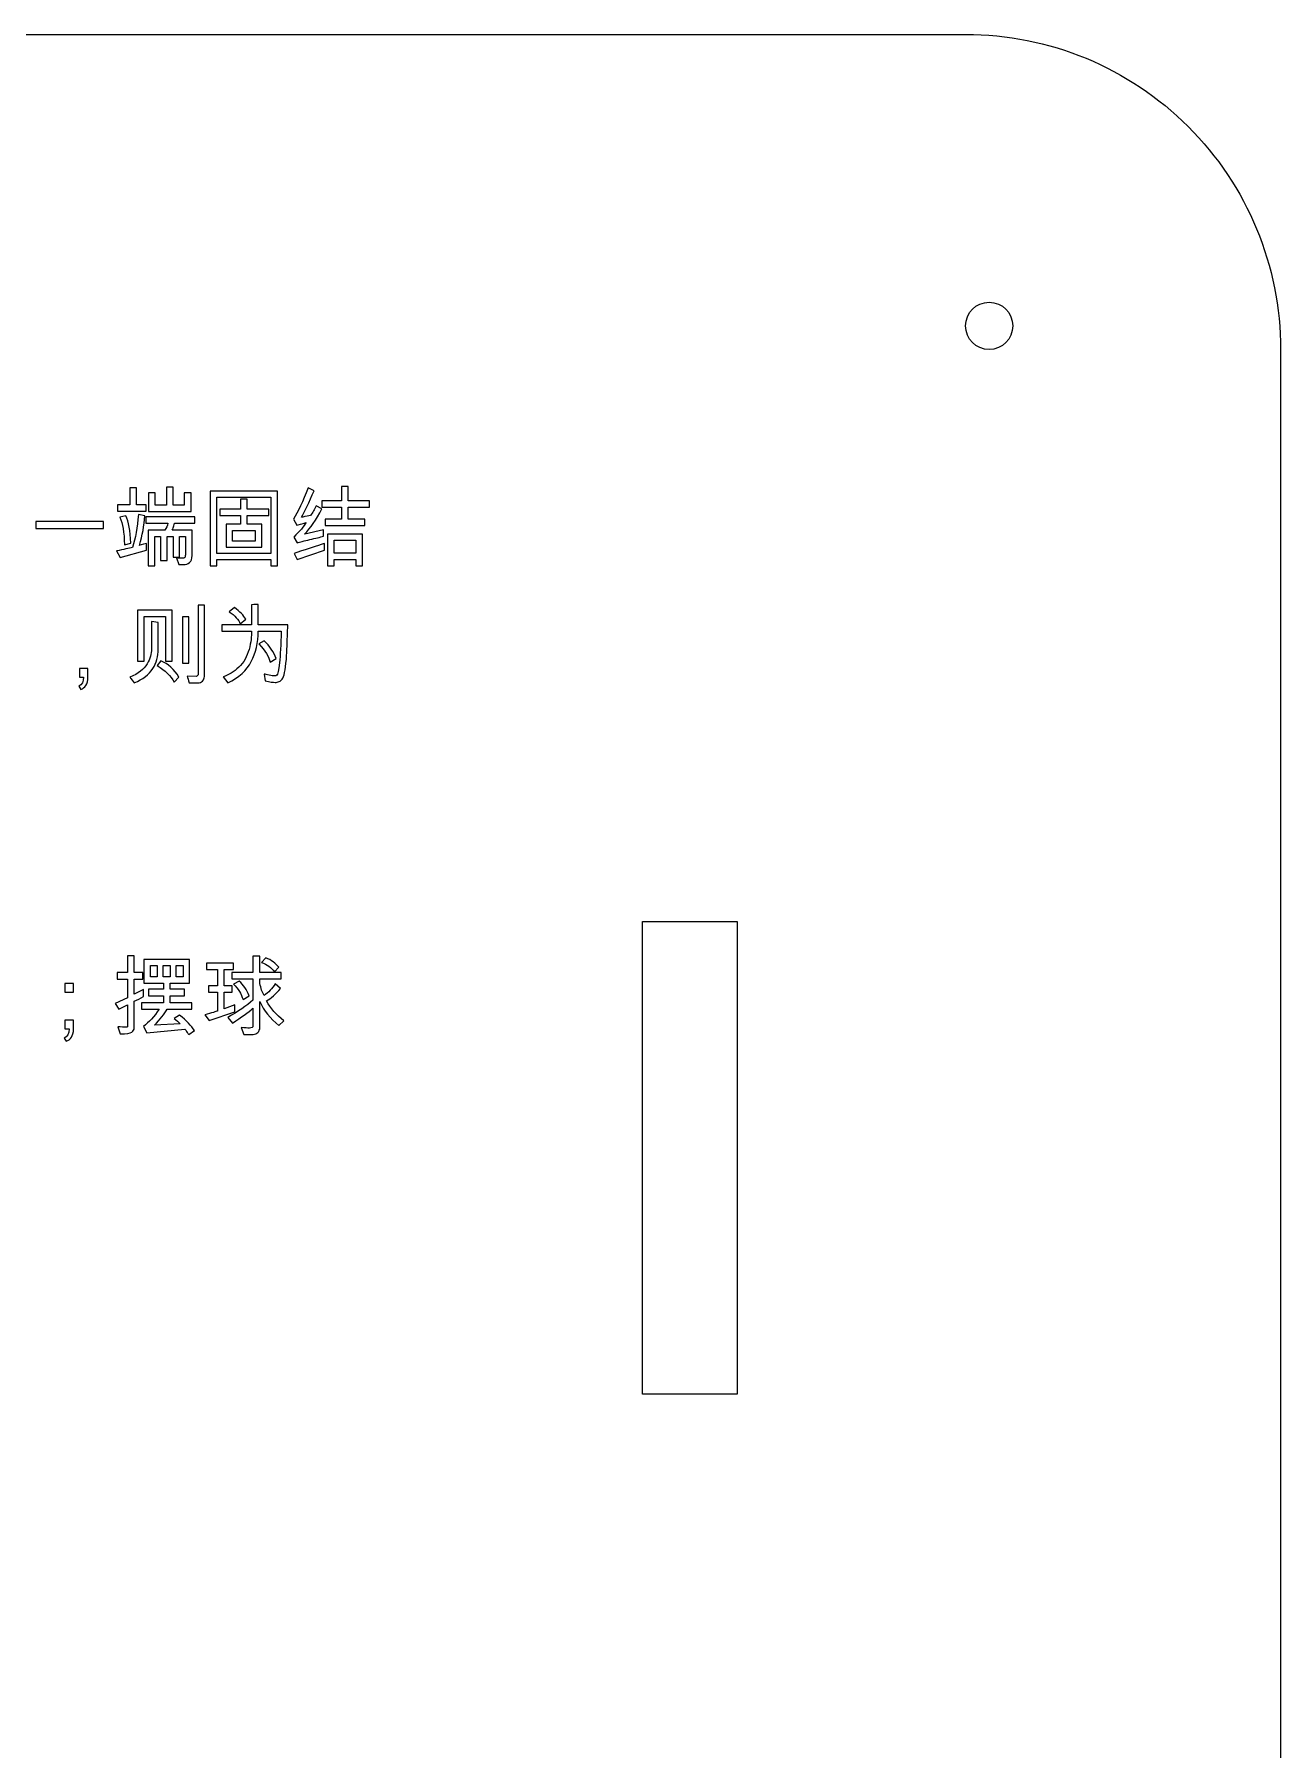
# Model space of a CAD drawing. Header units: millimetres. Extents: x -536 to 886, y 98 to 503.
# Drawn here: x 254.5 to 333.6, y 342.4 to 451.3 of the extents above; entities that cross this region are included whole.
import ezdxf

# ---------------------------------------------------------------- set-up
doc = ezdxf.new("R2010")
doc.units = ezdxf.units.MM
doc.header["$MEASUREMENT"] = 0
doc.layers.add('layer 1', color=7, linetype='Continuous')

msp = doc.modelspace()

# ---------------------------------------------------------------- linework, layer by layer
at = {"layer": 'layer 1', "lineweight": 9}
for points, knots in [([(-26.36, 241.32), (-26.36, 241.32), (313.64, 241.32), (313.64, 241.32), (313.64, 241.32), (318.95, 241.33), (324.04, 243.44), (327.79, 247.19), (327.79, 247.19), (331.54, 250.95), (333.64, 256.02), (333.64, 261.32), (333.64, 261.32), (333.64, 261.32), (333.64, 431.32), (333.64, 431.32), (333.64, 431.32), (333.64, 436.63), (331.53, 441.72), (327.77, 445.47), (327.77, 445.47), (324.01, 449.22), (318.95, 451.33), (313.64, 451.32), (313.64, 451.32), (313.64, 451.32), (-26.36, 451.32), (-26.36, 451.32), (-26.36, 451.32), (-31.67, 451.32), (-36.76, 449.21), (-40.51, 445.45), (-40.51, 445.45), (-44.26, 441.7), (-46.36, 436.63), (-46.36, 431.32), (-46.36, 431.32), (-46.36, 431.32), (-46.36, 261.32), (-46.36, 261.32), (-46.36, 261.32), (-46.36, 256.02), (-44.24, 250.93), (-40.49, 247.18), (-40.49, 247.18), (-36.73, 243.43), (-31.67, 241.32), (-26.36, 241.32)], [0, 0, 0, 0, 0.083333, 0.083333, 0.083333, 0.083333, 0.166667, 0.166667, 0.166667, 0.166667, 0.25, 0.25, 0.25, 0.25, 0.333333, 0.333333, 0.333333, 0.333333, 0.416667, 0.416667, 0.416667, 0.416667, 0.5, 0.5, 0.5, 0.5, 0.583333, 0.583333, 0.583333, 0.583333, 0.666667, 0.666667, 0.666667, 0.666667, 0.75, 0.75, 0.75, 0.75, 0.833333, 0.833333, 0.833333, 0.833333, 0.916667, 0.916667, 0.916667, 0.916667, 1, 1, 1, 1]), ([(315.14, 434.32), (314.31, 434.32), (313.64, 433.65), (313.64, 432.82), (313.64, 432.82), (313.64, 432), (314.31, 431.32), (315.14, 431.32), (315.14, 431.32), (315.97, 431.32), (316.64, 432), (316.64, 432.82), (316.64, 432.82), (316.64, 433.65), (315.97, 434.32), (315.14, 434.32)], [0, 0, 0, 0, 0.25, 0.25, 0.25, 0.25, 0.5, 0.5, 0.5, 0.5, 0.75, 0.75, 0.75, 0.75, 1, 1, 1, 1]), ([(293.14, 395.02), (293.14, 395.02), (293.14, 365.02), (293.14, 365.02), (293.14, 365.02), (293.14, 365.02), (299.14, 365.02), (299.14, 365.02), (299.14, 365.02), (299.14, 365.02), (299.14, 395.02), (299.14, 395.02), (299.14, 395.02), (299.14, 395.02), (293.14, 395.02), (293.14, 395.02)], [0, 0, 0, 0, 0.25, 0.25, 0.25, 0.25, 0.5, 0.5, 0.5, 0.5, 0.75, 0.75, 0.75, 0.75, 1, 1, 1, 1])]:
    msp.add_open_spline(points, degree=3, knots=knots, dxfattribs=at)
at = {"layer": 'layer 1', "color": 22, "lineweight": 9}
for points, knots in [([(261.64, 421.07), (261.64, 421.07), (259.82, 421.07), (259.82, 421.07), (259.82, 421.07), (259.82, 421.07), (259.82, 421.47), (259.82, 421.47), (259.82, 421.47), (259.82, 421.47), (260.59, 421.47), (260.59, 421.47), (260.59, 421.47), (260.59, 421.47), (260.59, 422.55), (260.59, 422.55), (260.59, 422.55), (260.59, 422.55), (261.01, 422.55), (261.01, 422.55), (261.01, 422.55), (261.01, 422.55), (261.01, 421.47), (261.01, 421.47), (261.01, 421.47), (261.01, 421.47), (261.64, 421.47), (261.64, 421.47), (261.64, 421.47), (261.64, 421.47), (261.64, 421.07), (261.64, 421.07)], [0, 0, 0, 0, 0.125, 0.125, 0.125, 0.125, 0.25, 0.25, 0.25, 0.25, 0.375, 0.375, 0.375, 0.375, 0.5, 0.5, 0.5, 0.5, 0.625, 0.625, 0.625, 0.625, 0.75, 0.75, 0.75, 0.75, 0.875, 0.875, 0.875, 0.875, 1, 1, 1, 1]), ([(264.48, 421.03), (264.48, 421.03), (261.79, 421.03), (261.79, 421.03), (261.79, 421.03), (261.79, 421.03), (261.79, 422.22), (261.79, 422.22), (261.79, 422.22), (261.79, 422.22), (262.21, 422.22), (262.21, 422.22), (262.21, 422.22), (262.21, 422.22), (262.21, 421.44), (262.21, 421.44), (262.21, 421.44), (262.21, 421.44), (262.92, 421.44), (262.92, 421.44), (262.92, 421.44), (262.92, 421.44), (262.92, 422.58), (262.92, 422.58), (262.92, 422.58), (262.92, 422.58), (263.34, 422.58), (263.34, 422.58), (263.34, 422.58), (263.34, 422.58), (263.34, 421.44), (263.34, 421.44), (263.34, 421.44), (263.34, 421.44), (264.05, 421.44), (264.05, 421.44), (264.05, 421.44), (264.05, 421.44), (264.05, 422.23), (264.05, 422.23), (264.05, 422.23), (264.05, 422.23), (264.48, 422.23), (264.48, 422.23), (264.48, 422.23), (264.48, 422.23), (264.48, 421.03), (264.48, 421.03)], [0, 0, 0, 0, 0.083333, 0.083333, 0.083333, 0.083333, 0.166667, 0.166667, 0.166667, 0.166667, 0.25, 0.25, 0.25, 0.25, 0.333333, 0.333333, 0.333333, 0.333333, 0.416667, 0.416667, 0.416667, 0.416667, 0.5, 0.5, 0.5, 0.5, 0.583333, 0.583333, 0.583333, 0.583333, 0.666667, 0.666667, 0.666667, 0.666667, 0.75, 0.75, 0.75, 0.75, 0.833333, 0.833333, 0.833333, 0.833333, 0.916667, 0.916667, 0.916667, 0.916667, 1, 1, 1, 1]), ([(272.88, 419.47), (272.68, 419.41), (272.39, 419.34), (272.02, 419.26), (272.02, 419.26), (271.66, 419.17), (271.38, 419.1), (271.21, 419.04), (271.21, 419.04), (271.21, 419.04), (271, 419.41), (271, 419.41), (271, 419.41), (271.38, 419.79), (271.65, 420.1), (271.79, 420.34), (271.79, 420.34), (271.5, 420.26), (271.3, 420.21), (271.19, 420.17), (271.19, 420.17), (271.19, 420.17), (270.98, 420.55), (270.98, 420.55), (270.98, 420.55), (271.27, 421.02), (271.58, 421.68), (271.92, 422.54), (271.92, 422.54), (271.92, 422.54), (272.3, 422.36), (272.3, 422.36), (272.3, 422.36), (271.97, 421.61), (271.7, 421.05), (271.49, 420.67), (271.49, 420.67), (271.57, 420.69), (271.76, 420.72), (272.07, 420.79), (272.07, 420.79), (272.19, 420.97), (272.31, 421.17), (272.42, 421.4), (272.42, 421.4), (272.42, 421.4), (272.79, 421.2), (272.79, 421.2), (272.79, 421.2), (272.42, 420.5), (272.06, 419.97), (271.69, 419.61), (271.69, 419.61), (271.69, 419.61), (271.7, 419.6), (271.7, 419.6), (271.7, 419.6), (271.7, 419.6), (272.88, 419.87), (272.88, 419.87), (272.88, 419.87), (272.88, 419.87), (272.88, 419.47), (272.88, 419.47)], [0, 0, 0, 0, 0.0625, 0.0625, 0.0625, 0.0625, 0.125, 0.125, 0.125, 0.125, 0.1875, 0.1875, 0.1875, 0.1875, 0.25, 0.25, 0.25, 0.25, 0.3125, 0.3125, 0.3125, 0.3125, 0.375, 0.375, 0.375, 0.375, 0.4375, 0.4375, 0.4375, 0.4375, 0.5, 0.5, 0.5, 0.5, 0.5625, 0.5625, 0.5625, 0.5625, 0.625, 0.625, 0.625, 0.625, 0.6875, 0.6875, 0.6875, 0.6875, 0.75, 0.75, 0.75, 0.75, 0.8125, 0.8125, 0.8125, 0.8125, 0.875, 0.875, 0.875, 0.875, 0.9375, 0.9375, 0.9375, 0.9375, 1, 1, 1, 1]), ([(275.8, 421.31), (275.8, 421.31), (274.46, 421.31), (274.46, 421.31), (274.46, 421.31), (274.46, 421.31), (274.46, 420.55), (274.46, 420.55), (274.46, 420.55), (274.46, 420.55), (275.52, 420.55), (275.52, 420.55), (275.52, 420.55), (275.52, 420.55), (275.52, 420.15), (275.52, 420.15), (275.52, 420.15), (275.52, 420.15), (273, 420.15), (273, 420.15), (273, 420.15), (273, 420.15), (273, 420.55), (273, 420.55), (273, 420.55), (273, 420.55), (274.04, 420.55), (274.04, 420.55), (274.04, 420.55), (274.04, 420.55), (274.04, 421.31), (274.04, 421.31), (274.04, 421.31), (274.04, 421.31), (272.79, 421.31), (272.79, 421.31), (272.79, 421.31), (272.79, 421.31), (272.79, 421.71), (272.79, 421.71), (272.79, 421.71), (272.79, 421.71), (274.04, 421.71), (274.04, 421.71), (274.04, 421.71), (274.04, 421.71), (274.04, 422.62), (274.04, 422.62), (274.04, 422.62), (274.04, 422.62), (274.46, 422.62), (274.46, 422.62), (274.46, 422.62), (274.46, 422.62), (274.46, 421.71), (274.46, 421.71), (274.46, 421.71), (274.46, 421.71), (275.8, 421.71), (275.8, 421.71), (275.8, 421.71), (275.8, 421.71), (275.8, 421.31), (275.8, 421.31)], [0, 0, 0, 0, 0.0625, 0.0625, 0.0625, 0.0625, 0.125, 0.125, 0.125, 0.125, 0.1875, 0.1875, 0.1875, 0.1875, 0.25, 0.25, 0.25, 0.25, 0.3125, 0.3125, 0.3125, 0.3125, 0.375, 0.375, 0.375, 0.375, 0.4375, 0.4375, 0.4375, 0.4375, 0.5, 0.5, 0.5, 0.5, 0.5625, 0.5625, 0.5625, 0.5625, 0.625, 0.625, 0.625, 0.625, 0.6875, 0.6875, 0.6875, 0.6875, 0.75, 0.75, 0.75, 0.75, 0.8125, 0.8125, 0.8125, 0.8125, 0.875, 0.875, 0.875, 0.875, 0.9375, 0.9375, 0.9375, 0.9375, 1, 1, 1, 1]), ([(269.97, 417.58), (269.97, 417.58), (269.55, 417.58), (269.55, 417.58), (269.55, 417.58), (269.55, 417.58), (269.55, 417.99), (269.55, 417.99), (269.55, 417.99), (269.55, 417.99), (266.12, 417.99), (266.12, 417.99), (266.12, 417.99), (266.12, 417.99), (266.12, 417.58), (266.12, 417.58), (266.12, 417.58), (266.12, 417.58), (265.7, 417.58), (265.7, 417.58), (265.7, 417.58), (265.7, 417.58), (265.7, 422.33), (265.7, 422.33), (265.7, 422.33), (265.7, 422.33), (269.97, 422.33), (269.97, 422.33), (269.97, 422.33), (269.97, 422.33), (269.97, 417.58), (269.97, 417.58)], [0, 0, 0, 0, 0.125, 0.125, 0.125, 0.125, 0.25, 0.25, 0.25, 0.25, 0.375, 0.375, 0.375, 0.375, 0.5, 0.5, 0.5, 0.5, 0.625, 0.625, 0.625, 0.625, 0.75, 0.75, 0.75, 0.75, 0.875, 0.875, 0.875, 0.875, 1, 1, 1, 1]), ([(269.55, 418.37), (269.55, 418.37), (269.55, 421.95), (269.55, 421.95), (269.55, 421.95), (269.55, 421.95), (266.12, 421.95), (266.12, 421.95), (266.12, 421.95), (266.12, 421.95), (266.12, 418.37), (266.12, 418.37), (266.12, 418.37), (266.12, 418.37), (269.55, 418.37), (269.55, 418.37)], [0, 0, 0, 0, 0.25, 0.25, 0.25, 0.25, 0.5, 0.5, 0.5, 0.5, 0.75, 0.75, 0.75, 0.75, 1, 1, 1, 1]), ([(269.41, 420.78), (269.41, 420.78), (268.05, 420.78), (268.05, 420.78), (268.05, 420.78), (268.05, 420.78), (268.05, 420.24), (268.05, 420.24), (268.05, 420.24), (268.05, 420.24), (268.97, 420.24), (268.97, 420.24), (268.97, 420.24), (268.97, 420.24), (268.97, 418.78), (268.97, 418.78), (268.97, 418.78), (268.97, 418.78), (266.7, 418.78), (266.7, 418.78), (266.7, 418.78), (266.7, 418.78), (266.7, 420.24), (266.7, 420.24), (266.7, 420.24), (266.7, 420.24), (267.63, 420.24), (267.63, 420.24), (267.63, 420.24), (267.63, 420.24), (267.63, 420.78), (267.63, 420.78), (267.63, 420.78), (267.63, 420.78), (266.3, 420.78), (266.3, 420.78), (266.3, 420.78), (266.3, 420.78), (266.3, 421.19), (266.3, 421.19), (266.3, 421.19), (266.3, 421.19), (267.63, 421.19), (267.63, 421.19), (267.63, 421.19), (267.63, 421.19), (267.63, 421.82), (267.63, 421.82), (267.63, 421.82), (267.63, 421.82), (268.05, 421.82), (268.05, 421.82), (268.05, 421.82), (268.05, 421.82), (268.05, 421.19), (268.05, 421.19), (268.05, 421.19), (268.05, 421.19), (269.41, 421.19), (269.41, 421.19), (269.41, 421.19), (269.41, 421.19), (269.41, 420.78), (269.41, 420.78)], [0, 0, 0, 0, 0.0625, 0.0625, 0.0625, 0.0625, 0.125, 0.125, 0.125, 0.125, 0.1875, 0.1875, 0.1875, 0.1875, 0.25, 0.25, 0.25, 0.25, 0.3125, 0.3125, 0.3125, 0.3125, 0.375, 0.375, 0.375, 0.375, 0.4375, 0.4375, 0.4375, 0.4375, 0.5, 0.5, 0.5, 0.5, 0.5625, 0.5625, 0.5625, 0.5625, 0.625, 0.625, 0.625, 0.625, 0.6875, 0.6875, 0.6875, 0.6875, 0.75, 0.75, 0.75, 0.75, 0.8125, 0.8125, 0.8125, 0.8125, 0.875, 0.875, 0.875, 0.875, 0.9375, 0.9375, 0.9375, 0.9375, 1, 1, 1, 1]), ([(258.92, 419.95), (258.92, 419.95), (254.62, 419.95), (254.62, 419.95), (254.62, 419.95), (254.62, 419.95), (254.62, 420.41), (254.62, 420.41), (254.62, 420.41), (254.62, 420.41), (258.92, 420.41), (258.92, 420.41), (258.92, 420.41), (258.92, 420.41), (258.92, 419.95), (258.92, 419.95)], [0, 0, 0, 0, 0.25, 0.25, 0.25, 0.25, 0.5, 0.5, 0.5, 0.5, 0.75, 0.75, 0.75, 0.75, 1, 1, 1, 1]), ([(261.66, 418.59), (261.66, 418.59), (259.98, 418.11), (259.98, 418.11), (259.98, 418.11), (259.98, 418.11), (259.74, 418.54), (259.74, 418.54), (259.74, 418.54), (260.21, 418.63), (260.55, 418.71), (260.76, 418.76), (260.76, 418.76), (260.95, 419.33), (261.07, 420.02), (261.14, 420.84), (261.14, 420.84), (261.14, 420.84), (261.55, 420.76), (261.55, 420.76), (261.55, 420.76), (261.51, 420.15), (261.39, 419.52), (261.2, 418.89), (261.2, 418.89), (261.2, 418.89), (261.36, 418.93), (261.66, 419.01), (261.66, 419.01), (261.66, 419.01), (261.66, 418.59), (261.66, 418.59)], [0, 0, 0, 0, 0.125, 0.125, 0.125, 0.125, 0.25, 0.25, 0.25, 0.25, 0.375, 0.375, 0.375, 0.375, 0.5, 0.5, 0.5, 0.5, 0.625, 0.625, 0.625, 0.625, 0.75, 0.75, 0.75, 0.75, 0.875, 0.875, 0.875, 0.875, 1, 1, 1, 1]), ([(260.66, 419.03), (260.66, 419.03), (260.26, 418.93), (260.26, 418.93), (260.26, 418.93), (260.23, 419.71), (260.14, 420.29), (259.97, 420.67), (259.97, 420.67), (259.97, 420.67), (260.34, 420.77), (260.34, 420.77), (260.34, 420.77), (260.52, 420.39), (260.62, 419.82), (260.66, 419.03)], [0, 0, 0, 0, 0.25, 0.25, 0.25, 0.25, 0.5, 0.5, 0.5, 0.5, 0.75, 0.75, 0.75, 0.75, 1, 1, 1, 1]), ([(264.73, 420.29), (264.73, 420.29), (263.42, 420.29), (263.42, 420.29), (263.42, 420.29), (263.36, 420.05), (263.32, 419.91), (263.29, 419.86), (263.29, 419.86), (263.29, 419.86), (264.55, 419.86), (264.55, 419.86), (264.55, 419.86), (264.55, 419.86), (264.55, 418.24), (264.55, 418.24), (264.55, 418.24), (264.55, 418.03), (264.49, 417.89), (264.39, 417.8), (264.39, 417.8), (264.28, 417.71), (264.15, 417.66), (263.99, 417.67), (263.99, 417.67), (263.99, 417.67), (263.7, 417.68), (263.7, 417.68), (263.7, 417.68), (263.7, 417.68), (263.56, 418.1), (263.56, 418.1), (263.56, 418.1), (263.73, 418.08), (263.82, 418.07), (263.83, 418.07), (263.83, 418.07), (263.93, 418.07), (264.01, 418.08), (264.05, 418.1), (264.05, 418.1), (264.1, 418.13), (264.12, 418.19), (264.12, 418.28), (264.12, 418.28), (264.12, 418.28), (264.12, 419.46), (264.12, 419.46), (264.12, 419.46), (264.12, 419.46), (263.75, 419.46), (263.75, 419.46), (263.75, 419.46), (263.75, 419.46), (263.75, 418.14), (263.75, 418.14), (263.75, 418.14), (263.75, 418.14), (263.34, 418.14), (263.34, 418.14), (263.34, 418.14), (263.34, 418.14), (263.34, 419.46), (263.34, 419.46), (263.34, 419.46), (263.34, 419.46), (262.96, 419.46), (262.96, 419.46), (262.96, 419.46), (262.96, 419.46), (262.96, 417.92), (262.96, 417.92), (262.96, 417.92), (262.96, 417.92), (262.55, 417.92), (262.55, 417.92), (262.55, 417.92), (262.55, 417.92), (262.55, 419.46), (262.55, 419.46), (262.55, 419.46), (262.55, 419.46), (262.18, 419.46), (262.18, 419.46), (262.18, 419.46), (262.18, 419.46), (262.18, 417.58), (262.18, 417.58), (262.18, 417.58), (262.18, 417.58), (261.76, 417.58), (261.76, 417.58), (261.76, 417.58), (261.76, 417.58), (261.76, 419.86), (261.76, 419.86), (261.76, 419.86), (261.76, 419.86), (262.82, 419.86), (262.82, 419.86), (262.82, 419.86), (262.91, 420), (262.98, 420.14), (263.01, 420.29), (263.01, 420.29), (263.01, 420.29), (261.62, 420.29), (261.62, 420.29), (261.62, 420.29), (261.62, 420.29), (261.62, 420.69), (261.62, 420.69), (261.62, 420.69), (261.62, 420.69), (264.73, 420.69), (264.73, 420.69), (264.73, 420.69), (264.73, 420.69), (264.73, 420.29), (264.73, 420.29)], [0, 0, 0, 0, 0.033333, 0.033333, 0.033333, 0.033333, 0.066667, 0.066667, 0.066667, 0.066667, 0.1, 0.1, 0.1, 0.1, 0.133333, 0.133333, 0.133333, 0.133333, 0.166667, 0.166667, 0.166667, 0.166667, 0.2, 0.2, 0.2, 0.2, 0.233333, 0.233333, 0.233333, 0.233333, 0.266667, 0.266667, 0.266667, 0.266667, 0.3, 0.3, 0.3, 0.3, 0.333333, 0.333333, 0.333333, 0.333333, 0.366667, 0.366667, 0.366667, 0.366667, 0.4, 0.4, 0.4, 0.4, 0.433333, 0.433333, 0.433333, 0.433333, 0.466667, 0.466667, 0.466667, 0.466667, 0.5, 0.5, 0.5, 0.5, 0.533333, 0.533333, 0.533333, 0.533333, 0.566667, 0.566667, 0.566667, 0.566667, 0.6, 0.6, 0.6, 0.6, 0.633333, 0.633333, 0.633333, 0.633333, 0.666667, 0.666667, 0.666667, 0.666667, 0.7, 0.7, 0.7, 0.7, 0.733333, 0.733333, 0.733333, 0.733333, 0.766667, 0.766667, 0.766667, 0.766667, 0.8, 0.8, 0.8, 0.8, 0.833333, 0.833333, 0.833333, 0.833333, 0.866667, 0.866667, 0.866667, 0.866667, 0.9, 0.9, 0.9, 0.9, 0.933333, 0.933333, 0.933333, 0.933333, 0.966667, 0.966667, 0.966667, 0.966667, 1, 1, 1, 1]), ([(268.55, 419.16), (268.55, 419.16), (268.55, 419.83), (268.55, 419.83), (268.55, 419.83), (268.55, 419.83), (267.12, 419.83), (267.12, 419.83), (267.12, 419.83), (267.12, 419.83), (267.12, 419.16), (267.12, 419.16), (267.12, 419.16), (267.12, 419.16), (268.55, 419.16), (268.55, 419.16)], [0, 0, 0, 0, 0.25, 0.25, 0.25, 0.25, 0.5, 0.5, 0.5, 0.5, 0.75, 0.75, 0.75, 0.75, 1, 1, 1, 1]), ([(275.36, 417.6), (275.36, 417.6), (274.93, 417.6), (274.93, 417.6), (274.93, 417.6), (274.93, 417.6), (274.93, 417.99), (274.93, 417.99), (274.93, 417.99), (274.93, 417.99), (273.57, 417.99), (273.57, 417.99), (273.57, 417.99), (273.57, 417.99), (273.57, 417.6), (273.57, 417.6), (273.57, 417.6), (273.57, 417.6), (273.15, 417.6), (273.15, 417.6), (273.15, 417.6), (273.15, 417.6), (273.15, 419.61), (273.15, 419.61), (273.15, 419.61), (273.15, 419.61), (275.36, 419.61), (275.36, 419.61), (275.36, 419.61), (275.36, 419.61), (275.36, 417.6), (275.36, 417.6)], [0, 0, 0, 0, 0.125, 0.125, 0.125, 0.125, 0.25, 0.25, 0.25, 0.25, 0.375, 0.375, 0.375, 0.375, 0.5, 0.5, 0.5, 0.5, 0.625, 0.625, 0.625, 0.625, 0.75, 0.75, 0.75, 0.75, 0.875, 0.875, 0.875, 0.875, 1, 1, 1, 1]), ([(274.93, 418.39), (274.93, 418.39), (274.93, 419.22), (274.93, 419.22), (274.93, 419.22), (274.93, 419.22), (273.57, 419.22), (273.57, 419.22), (273.57, 419.22), (273.57, 419.22), (273.57, 418.39), (273.57, 418.39), (273.57, 418.39), (273.57, 418.39), (274.93, 418.39), (274.93, 418.39)], [0, 0, 0, 0, 0.25, 0.25, 0.25, 0.25, 0.5, 0.5, 0.5, 0.5, 0.75, 0.75, 0.75, 0.75, 1, 1, 1, 1]), ([(272.95, 418.59), (272.95, 418.59), (271.22, 418), (271.22, 418), (271.22, 418), (271.22, 418), (271.02, 418.38), (271.02, 418.38), (271.02, 418.38), (272.16, 418.75), (272.81, 418.96), (272.95, 419.01), (272.95, 419.01), (272.95, 419.01), (272.95, 418.59), (272.95, 418.59)], [0, 0, 0, 0, 0.25, 0.25, 0.25, 0.25, 0.5, 0.5, 0.5, 0.5, 0.75, 0.75, 0.75, 0.75, 1, 1, 1, 1]), ([(265.33, 410.57), (265.33, 410.46), (265.29, 410.36), (265.21, 410.28), (265.21, 410.28), (265.13, 410.2), (265.03, 410.16), (264.92, 410.16), (264.92, 410.16), (264.92, 410.16), (264.36, 410.16), (264.36, 410.16), (264.36, 410.16), (264.31, 410.33), (264.27, 410.47), (264.23, 410.59), (264.23, 410.59), (264.23, 410.59), (264.8, 410.57), (264.8, 410.57), (264.8, 410.57), (264.83, 410.57), (264.86, 410.58), (264.89, 410.62), (264.89, 410.62), (264.92, 410.65), (264.94, 410.68), (264.94, 410.71), (264.94, 410.71), (264.94, 410.71), (264.94, 415.1), (264.94, 415.1), (264.94, 415.1), (264.94, 415.1), (265.33, 415.1), (265.33, 415.1), (265.33, 415.1), (265.33, 415.1), (265.33, 410.57), (265.33, 410.57)], [0, 0, 0, 0, 0.1, 0.1, 0.1, 0.1, 0.2, 0.2, 0.2, 0.2, 0.3, 0.3, 0.3, 0.3, 0.4, 0.4, 0.4, 0.4, 0.5, 0.5, 0.5, 0.5, 0.6, 0.6, 0.6, 0.6, 0.7, 0.7, 0.7, 0.7, 0.8, 0.8, 0.8, 0.8, 0.9, 0.9, 0.9, 0.9, 1, 1, 1, 1]), ([(270.63, 413.85), (270.63, 413.85), (270.59, 412.75), (270.59, 412.75), (270.59, 412.75), (270.57, 412.36), (270.55, 411.99), (270.53, 411.65), (270.53, 411.65), (270.5, 411.31), (270.47, 411.03), (270.42, 410.82), (270.42, 410.82), (270.38, 410.61), (270.33, 410.47), (270.27, 410.4), (270.27, 410.4), (270.22, 410.33), (270.15, 410.28), (270.08, 410.24), (270.08, 410.24), (270, 410.21), (269.92, 410.19), (269.82, 410.19), (269.82, 410.19), (269.7, 410.19), (269.49, 410.22), (269.19, 410.29), (269.19, 410.29), (269.19, 410.29), (269.13, 410.72), (269.13, 410.72), (269.13, 410.72), (269.18, 410.71), (269.29, 410.69), (269.43, 410.65), (269.43, 410.65), (269.58, 410.62), (269.7, 410.6), (269.79, 410.6), (269.79, 410.6), (269.83, 410.6), (269.88, 410.62), (269.93, 410.65), (269.93, 410.65), (269.98, 410.69), (270.03, 410.95), (270.09, 411.43), (270.09, 411.43), (270.15, 411.92), (270.18, 412.59), (270.2, 413.44), (270.2, 413.44), (270.2, 413.44), (268.74, 413.44), (268.74, 413.44), (268.74, 413.44), (268.74, 412.71), (268.59, 412.06), (268.3, 411.51), (268.3, 411.51), (268.02, 410.95), (267.52, 410.5), (266.81, 410.17), (266.81, 410.17), (266.81, 410.17), (266.52, 410.54), (266.52, 410.54), (266.52, 410.54), (266.87, 410.65), (267.2, 410.86), (267.51, 411.15), (267.51, 411.15), (267.83, 411.45), (268.04, 411.83), (268.16, 412.29), (268.16, 412.29), (268.28, 412.75), (268.33, 413.13), (268.32, 413.44), (268.32, 413.44), (268.32, 413.44), (266.44, 413.44), (266.44, 413.44), (266.44, 413.44), (266.44, 413.44), (266.44, 413.85), (266.44, 413.85), (266.44, 413.85), (266.44, 413.85), (268.32, 413.85), (268.32, 413.85), (268.32, 413.85), (268.32, 413.85), (268.32, 415.12), (268.32, 415.12), (268.32, 415.12), (268.52, 415.13), (268.66, 415.13), (268.74, 415.13), (268.74, 415.13), (268.74, 415.13), (268.74, 413.85), (268.74, 413.85), (268.74, 413.85), (268.74, 413.85), (270.63, 413.85), (270.63, 413.85)], [0, 0, 0, 0, 0.037037, 0.037037, 0.037037, 0.037037, 0.074074, 0.074074, 0.074074, 0.074074, 0.111111, 0.111111, 0.111111, 0.111111, 0.148148, 0.148148, 0.148148, 0.148148, 0.185185, 0.185185, 0.185185, 0.185185, 0.222222, 0.222222, 0.222222, 0.222222, 0.259259, 0.259259, 0.259259, 0.259259, 0.296296, 0.296296, 0.296296, 0.296296, 0.333333, 0.333333, 0.333333, 0.333333, 0.37037, 0.37037, 0.37037, 0.37037, 0.407407, 0.407407, 0.407407, 0.407407, 0.444444, 0.444444, 0.444444, 0.444444, 0.481481, 0.481481, 0.481481, 0.481481, 0.518519, 0.518519, 0.518519, 0.518519, 0.555556, 0.555556, 0.555556, 0.555556, 0.592593, 0.592593, 0.592593, 0.592593, 0.62963, 0.62963, 0.62963, 0.62963, 0.666667, 0.666667, 0.666667, 0.666667, 0.703704, 0.703704, 0.703704, 0.703704, 0.740741, 0.740741, 0.740741, 0.740741, 0.777778, 0.777778, 0.777778, 0.777778, 0.814815, 0.814815, 0.814815, 0.814815, 0.851852, 0.851852, 0.851852, 0.851852, 0.888889, 0.888889, 0.888889, 0.888889, 0.925926, 0.925926, 0.925926, 0.925926, 0.962963, 0.962963, 0.962963, 0.962963, 1, 1, 1, 1]), ([(267.96, 414.2), (267.96, 414.2), (267.6, 413.91), (267.6, 413.91), (267.6, 413.91), (267.51, 414.17), (267.27, 414.43), (266.9, 414.68), (266.9, 414.68), (266.9, 414.68), (267.24, 414.94), (267.24, 414.94), (267.24, 414.94), (267.58, 414.69), (267.82, 414.44), (267.96, 414.2)], [0, 0, 0, 0, 0.25, 0.25, 0.25, 0.25, 0.5, 0.5, 0.5, 0.5, 0.75, 0.75, 0.75, 0.75, 1, 1, 1, 1]), ([(262.4, 412.29), (262.4, 411.85), (262.28, 411.44), (262.05, 411.07), (262.05, 411.07), (261.82, 410.69), (261.43, 410.39), (260.87, 410.16), (260.87, 410.16), (260.79, 410.28), (260.7, 410.4), (260.59, 410.53), (260.59, 410.53), (261.14, 410.74), (261.5, 411.02), (261.69, 411.36), (261.69, 411.36), (261.88, 411.7), (261.97, 412.02), (261.97, 412.3), (261.97, 412.3), (261.97, 412.3), (261.97, 414.05), (261.97, 414.05), (261.97, 414.05), (261.97, 414.05), (262.4, 414), (262.4, 414), (262.4, 414), (262.4, 414), (262.4, 412.29), (262.4, 412.29)], [0, 0, 0, 0, 0.125, 0.125, 0.125, 0.125, 0.25, 0.25, 0.25, 0.25, 0.375, 0.375, 0.375, 0.375, 0.5, 0.5, 0.5, 0.5, 0.625, 0.625, 0.625, 0.625, 0.75, 0.75, 0.75, 0.75, 0.875, 0.875, 0.875, 0.875, 1, 1, 1, 1]), ([(263.29, 411.54), (263.29, 411.54), (262.86, 411.54), (262.86, 411.54), (262.86, 411.54), (262.86, 411.54), (262.86, 414.38), (262.86, 414.38), (262.86, 414.38), (262.86, 414.38), (261.51, 414.38), (261.51, 414.38), (261.51, 414.38), (261.51, 414.38), (261.51, 411.54), (261.51, 411.54), (261.51, 411.54), (261.51, 411.54), (261.09, 411.54), (261.09, 411.54), (261.09, 411.54), (261.09, 411.54), (261.09, 414.78), (261.09, 414.78), (261.09, 414.78), (261.09, 414.78), (263.29, 414.78), (263.29, 414.78), (263.29, 414.78), (263.29, 414.78), (263.29, 411.54), (263.29, 411.54)], [0, 0, 0, 0, 0.125, 0.125, 0.125, 0.125, 0.25, 0.25, 0.25, 0.25, 0.375, 0.375, 0.375, 0.375, 0.5, 0.5, 0.5, 0.5, 0.625, 0.625, 0.625, 0.625, 0.75, 0.75, 0.75, 0.75, 0.875, 0.875, 0.875, 0.875, 1, 1, 1, 1]), ([(264.35, 411.42), (264.35, 411.42), (263.93, 411.42), (263.93, 411.42), (263.93, 411.42), (263.93, 411.42), (263.93, 414.36), (263.93, 414.36), (263.93, 414.36), (263.93, 414.36), (264.35, 414.36), (264.35, 414.36), (264.35, 414.36), (264.35, 414.36), (264.35, 411.42), (264.35, 411.42)], [0, 0, 0, 0, 0.25, 0.25, 0.25, 0.25, 0.5, 0.5, 0.5, 0.5, 0.75, 0.75, 0.75, 0.75, 1, 1, 1, 1]), ([(269.89, 411.7), (269.89, 411.7), (269.51, 411.47), (269.51, 411.47), (269.51, 411.47), (269.42, 411.81), (269.18, 412.2), (268.78, 412.63), (268.78, 412.63), (268.78, 412.63), (269.13, 412.83), (269.13, 412.83), (269.13, 412.83), (269.47, 412.49), (269.72, 412.12), (269.89, 411.7)], [0, 0, 0, 0, 0.25, 0.25, 0.25, 0.25, 0.5, 0.5, 0.5, 0.5, 0.75, 0.75, 0.75, 0.75, 1, 1, 1, 1]), ([(263.71, 410.53), (263.71, 410.53), (263.4, 410.21), (263.4, 410.21), (263.4, 410.21), (263.21, 410.6), (262.85, 410.95), (262.32, 411.26), (262.32, 411.26), (262.32, 411.26), (262.57, 411.57), (262.57, 411.57), (262.57, 411.57), (263.03, 411.36), (263.41, 411.01), (263.71, 410.53)], [0, 0, 0, 0, 0.25, 0.25, 0.25, 0.25, 0.5, 0.5, 0.5, 0.5, 0.75, 0.75, 0.75, 0.75, 1, 1, 1, 1]), ([(257.94, 410.53), (257.94, 410.3), (257.9, 410.12), (257.81, 410), (257.81, 410), (257.72, 409.88), (257.62, 409.79), (257.49, 409.74), (257.49, 409.74), (257.49, 409.74), (257.35, 409.95), (257.35, 409.95), (257.35, 409.95), (257.56, 410.04), (257.66, 410.23), (257.66, 410.53), (257.66, 410.53), (257.66, 410.53), (257.39, 410.53), (257.39, 410.53), (257.39, 410.53), (257.39, 410.53), (257.39, 411.08), (257.39, 411.08), (257.39, 411.08), (257.39, 411.08), (257.94, 411.08), (257.94, 411.08), (257.94, 411.08), (257.94, 411.08), (257.94, 410.53), (257.94, 410.53)], [0, 0, 0, 0, 0.125, 0.125, 0.125, 0.125, 0.25, 0.25, 0.25, 0.25, 0.375, 0.375, 0.375, 0.375, 0.5, 0.5, 0.5, 0.5, 0.625, 0.625, 0.625, 0.625, 0.75, 0.75, 0.75, 0.75, 0.875, 0.875, 0.875, 0.875, 1, 1, 1, 1]), ([(261.47, 390.26), (261.26, 390.14), (261.06, 390.03), (260.87, 389.95), (260.87, 389.95), (260.87, 389.95), (260.87, 388.23), (260.87, 388.23), (260.87, 388.23), (260.87, 388.16), (260.82, 388.09), (260.72, 388), (260.72, 388), (260.62, 387.92), (260.38, 387.88), (259.98, 387.89), (259.98, 387.89), (259.98, 387.89), (259.83, 388.33), (259.83, 388.33), (259.83, 388.33), (260.06, 388.32), (260.22, 388.31), (260.3, 388.31), (260.3, 388.31), (260.38, 388.31), (260.43, 388.32), (260.44, 388.32), (260.44, 388.32), (260.45, 388.33), (260.45, 388.38), (260.45, 388.47), (260.45, 388.47), (260.45, 388.47), (260.45, 389.73), (260.45, 389.73), (260.45, 389.73), (260.45, 389.73), (259.9, 389.44), (259.9, 389.44), (259.9, 389.44), (259.9, 389.44), (259.67, 389.82), (259.67, 389.82), (259.67, 389.82), (259.67, 389.82), (260.45, 390.18), (260.45, 390.18), (260.45, 390.18), (260.45, 390.18), (260.45, 391.36), (260.45, 391.36), (260.45, 391.36), (260.45, 391.36), (259.79, 391.36), (259.79, 391.36), (259.79, 391.36), (259.79, 391.36), (259.79, 391.77), (259.79, 391.77), (259.79, 391.77), (259.79, 391.77), (260.45, 391.77), (260.45, 391.77), (260.45, 391.77), (260.45, 391.77), (260.45, 392.83), (260.45, 392.83), (260.45, 392.83), (260.45, 392.83), (260.87, 392.83), (260.87, 392.83), (260.87, 392.83), (260.87, 392.83), (260.87, 391.77), (260.87, 391.77), (260.87, 391.77), (260.87, 391.77), (261.42, 391.77), (261.42, 391.77), (261.42, 391.77), (261.42, 391.77), (261.42, 391.36), (261.42, 391.36), (261.42, 391.36), (261.42, 391.36), (260.87, 391.36), (260.87, 391.36), (260.87, 391.36), (260.87, 391.36), (260.87, 390.4), (260.87, 390.4), (260.87, 390.4), (260.87, 390.4), (261.47, 390.69), (261.47, 390.69), (261.47, 390.69), (261.47, 390.69), (261.47, 390.26), (261.47, 390.26)], [0, 0, 0, 0, 0.04, 0.04, 0.04, 0.04, 0.08, 0.08, 0.08, 0.08, 0.12, 0.12, 0.12, 0.12, 0.16, 0.16, 0.16, 0.16, 0.2, 0.2, 0.2, 0.2, 0.24, 0.24, 0.24, 0.24, 0.28, 0.28, 0.28, 0.28, 0.32, 0.32, 0.32, 0.32, 0.36, 0.36, 0.36, 0.36, 0.4, 0.4, 0.4, 0.4, 0.44, 0.44, 0.44, 0.44, 0.48, 0.48, 0.48, 0.48, 0.52, 0.52, 0.52, 0.52, 0.56, 0.56, 0.56, 0.56, 0.6, 0.6, 0.6, 0.6, 0.64, 0.64, 0.64, 0.64, 0.68, 0.68, 0.68, 0.68, 0.72, 0.72, 0.72, 0.72, 0.76, 0.76, 0.76, 0.76, 0.8, 0.8, 0.8, 0.8, 0.84, 0.84, 0.84, 0.84, 0.88, 0.88, 0.88, 0.88, 0.92, 0.92, 0.92, 0.92, 0.96, 0.96, 0.96, 0.96, 1, 1, 1, 1]), ([(264.69, 388.1), (264.69, 388.1), (264.33, 387.85), (264.33, 387.85), (264.33, 387.85), (264.3, 387.89), (264.26, 387.95), (264.2, 388.03), (264.2, 388.03), (264.15, 388.11), (264.11, 388.17), (264.09, 388.19), (264.09, 388.19), (264.09, 388.19), (261.68, 387.95), (261.68, 387.95), (261.68, 387.95), (261.68, 387.95), (261.47, 388.36), (261.47, 388.36), (261.47, 388.36), (261.81, 388.62), (262.14, 388.98), (262.46, 389.45), (262.46, 389.45), (262.46, 389.45), (261.33, 389.45), (261.33, 389.45), (261.33, 389.45), (261.33, 389.45), (261.33, 389.86), (261.33, 389.86), (261.33, 389.86), (261.33, 389.86), (262.73, 389.86), (262.73, 389.86), (262.73, 389.86), (262.73, 389.86), (262.73, 390.3), (262.73, 390.3), (262.73, 390.3), (262.73, 390.3), (261.78, 390.3), (261.78, 390.3), (261.78, 390.3), (261.78, 390.3), (261.78, 390.71), (261.78, 390.71), (261.78, 390.71), (261.78, 390.71), (262.73, 390.71), (262.73, 390.71), (262.73, 390.71), (262.73, 390.71), (262.73, 391.1), (262.73, 391.1), (262.73, 391.1), (262.73, 391.1), (261.48, 391.1), (261.48, 391.1), (261.48, 391.1), (261.48, 391.1), (261.48, 392.61), (261.48, 392.61), (261.48, 392.61), (261.48, 392.61), (264.38, 392.61), (264.38, 392.61), (264.38, 392.61), (264.38, 392.61), (264.38, 391.1), (264.38, 391.1), (264.38, 391.1), (264.38, 391.1), (263.15, 391.1), (263.15, 391.1), (263.15, 391.1), (263.15, 391.1), (263.15, 390.71), (263.15, 390.71), (263.15, 390.71), (263.15, 390.71), (264.07, 390.71), (264.07, 390.71), (264.07, 390.71), (264.07, 390.71), (264.07, 390.3), (264.07, 390.3), (264.07, 390.3), (264.07, 390.3), (263.15, 390.3), (263.15, 390.3), (263.15, 390.3), (263.15, 390.3), (263.15, 389.86), (263.15, 389.86), (263.15, 389.86), (263.15, 389.86), (264.53, 389.86), (264.53, 389.86), (264.53, 389.86), (264.53, 389.86), (264.53, 389.45), (264.53, 389.45), (264.53, 389.45), (264.53, 389.45), (262.97, 389.45), (262.97, 389.45), (262.97, 389.45), (262.78, 389.15), (262.51, 388.81), (262.16, 388.43), (262.16, 388.43), (262.16, 388.43), (263.78, 388.53), (263.78, 388.53), (263.78, 388.53), (263.69, 388.64), (263.56, 388.75), (263.41, 388.86), (263.41, 388.86), (263.41, 388.86), (263.75, 389.08), (263.75, 389.08), (263.75, 389.08), (264.2, 388.71), (264.51, 388.38), (264.69, 388.1)], [0, 0, 0, 0, 0.03125, 0.03125, 0.03125, 0.03125, 0.0625, 0.0625, 0.0625, 0.0625, 0.09375, 0.09375, 0.09375, 0.09375, 0.125, 0.125, 0.125, 0.125, 0.15625, 0.15625, 0.15625, 0.15625, 0.1875, 0.1875, 0.1875, 0.1875, 0.21875, 0.21875, 0.21875, 0.21875, 0.25, 0.25, 0.25, 0.25, 0.28125, 0.28125, 0.28125, 0.28125, 0.3125, 0.3125, 0.3125, 0.3125, 0.34375, 0.34375, 0.34375, 0.34375, 0.375, 0.375, 0.375, 0.375, 0.40625, 0.40625, 0.40625, 0.40625, 0.4375, 0.4375, 0.4375, 0.4375, 0.46875, 0.46875, 0.46875, 0.46875, 0.5, 0.5, 0.5, 0.5, 0.53125, 0.53125, 0.53125, 0.53125, 0.5625, 0.5625, 0.5625, 0.5625, 0.59375, 0.59375, 0.59375, 0.59375, 0.625, 0.625, 0.625, 0.625, 0.65625, 0.65625, 0.65625, 0.65625, 0.6875, 0.6875, 0.6875, 0.6875, 0.71875, 0.71875, 0.71875, 0.71875, 0.75, 0.75, 0.75, 0.75, 0.78125, 0.78125, 0.78125, 0.78125, 0.8125, 0.8125, 0.8125, 0.8125, 0.84375, 0.84375, 0.84375, 0.84375, 0.875, 0.875, 0.875, 0.875, 0.90625, 0.90625, 0.90625, 0.90625, 0.9375, 0.9375, 0.9375, 0.9375, 0.96875, 0.96875, 0.96875, 0.96875, 1, 1, 1, 1]), ([(262.32, 391.51), (262.32, 391.51), (262.32, 392.22), (262.32, 392.22), (262.32, 392.22), (262.32, 392.22), (261.91, 392.22), (261.91, 392.22), (261.91, 392.22), (261.91, 392.22), (261.91, 391.51), (261.91, 391.51), (261.91, 391.51), (261.91, 391.51), (262.32, 391.51), (262.32, 391.51)], [0, 0, 0, 0, 0.25, 0.25, 0.25, 0.25, 0.5, 0.5, 0.5, 0.5, 0.75, 0.75, 0.75, 0.75, 1, 1, 1, 1]), ([(263.16, 391.51), (263.16, 391.51), (263.16, 392.22), (263.16, 392.22), (263.16, 392.22), (263.16, 392.22), (262.72, 392.22), (262.72, 392.22), (262.72, 392.22), (262.72, 392.22), (262.72, 391.51), (262.72, 391.51), (262.72, 391.51), (262.72, 391.51), (263.16, 391.51), (263.16, 391.51)], [0, 0, 0, 0, 0.25, 0.25, 0.25, 0.25, 0.5, 0.5, 0.5, 0.5, 0.75, 0.75, 0.75, 0.75, 1, 1, 1, 1]), ([(263.98, 391.51), (263.98, 391.51), (263.98, 392.22), (263.98, 392.22), (263.98, 392.22), (263.98, 392.22), (263.54, 392.22), (263.54, 392.22), (263.54, 392.22), (263.54, 392.22), (263.54, 391.51), (263.54, 391.51), (263.54, 391.51), (263.54, 391.51), (263.98, 391.51), (263.98, 391.51)], [0, 0, 0, 0, 0.25, 0.25, 0.25, 0.25, 0.5, 0.5, 0.5, 0.5, 0.75, 0.75, 0.75, 0.75, 1, 1, 1, 1]), ([(267.25, 389.29), (267.25, 389.29), (265.64, 388.73), (265.64, 388.73), (265.64, 388.73), (265.64, 388.73), (265.35, 389.1), (265.35, 389.1), (265.35, 389.1), (265.81, 389.22), (266.08, 389.3), (266.16, 389.33), (266.16, 389.33), (266.16, 389.33), (266.16, 390.54), (266.16, 390.54), (266.16, 390.54), (266.16, 390.54), (265.58, 390.54), (265.58, 390.54), (265.58, 390.54), (265.58, 390.54), (265.58, 390.94), (265.58, 390.94), (265.58, 390.94), (265.58, 390.94), (266.16, 390.94), (266.16, 390.94), (266.16, 390.94), (266.16, 390.94), (266.16, 391.96), (266.16, 391.96), (266.16, 391.96), (266.16, 391.96), (265.46, 391.96), (265.46, 391.96), (265.46, 391.96), (265.46, 391.96), (265.46, 392.36), (265.46, 392.36), (265.46, 392.36), (265.46, 392.36), (267.17, 392.36), (267.17, 392.36), (267.17, 392.36), (267.17, 392.36), (267.17, 391.96), (267.17, 391.96), (267.17, 391.96), (267.17, 391.96), (266.58, 391.96), (266.58, 391.96), (266.58, 391.96), (266.58, 391.96), (266.58, 390.94), (266.58, 390.94), (266.58, 390.94), (266.58, 390.94), (267.1, 390.94), (267.1, 390.94), (267.1, 390.94), (267.1, 390.94), (267.1, 390.54), (267.1, 390.54), (267.1, 390.54), (267.1, 390.54), (266.58, 390.54), (266.58, 390.54), (266.58, 390.54), (266.58, 390.54), (266.58, 389.48), (266.58, 389.48), (266.58, 389.48), (266.58, 389.48), (267.25, 389.72), (267.25, 389.72), (267.25, 389.72), (267.25, 389.72), (267.25, 389.29), (267.25, 389.29)], [0, 0, 0, 0, 0.05, 0.05, 0.05, 0.05, 0.1, 0.1, 0.1, 0.1, 0.15, 0.15, 0.15, 0.15, 0.2, 0.2, 0.2, 0.2, 0.25, 0.25, 0.25, 0.25, 0.3, 0.3, 0.3, 0.3, 0.35, 0.35, 0.35, 0.35, 0.4, 0.4, 0.4, 0.4, 0.45, 0.45, 0.45, 0.45, 0.5, 0.5, 0.5, 0.5, 0.55, 0.55, 0.55, 0.55, 0.6, 0.6, 0.6, 0.6, 0.65, 0.65, 0.65, 0.65, 0.7, 0.7, 0.7, 0.7, 0.75, 0.75, 0.75, 0.75, 0.8, 0.8, 0.8, 0.8, 0.85, 0.85, 0.85, 0.85, 0.9, 0.9, 0.9, 0.9, 0.95, 0.95, 0.95, 0.95, 1, 1, 1, 1]), ([(270.38, 388.72), (270.38, 388.72), (270.06, 388.41), (270.06, 388.41), (270.06, 388.41), (269.5, 388.86), (269.09, 389.36), (268.85, 389.94), (268.85, 389.94), (268.85, 389.94), (268.85, 388.27), (268.85, 388.27), (268.85, 388.27), (268.85, 388.16), (268.8, 388.06), (268.72, 387.97), (268.72, 387.97), (268.64, 387.89), (268.54, 387.85), (268.43, 387.85), (268.43, 387.85), (268.43, 387.85), (267.83, 387.85), (267.83, 387.85), (267.83, 387.85), (267.83, 387.85), (267.67, 388.29), (267.67, 388.29), (267.67, 388.29), (267.9, 388.26), (268.07, 388.25), (268.19, 388.25), (268.19, 388.25), (268.33, 388.25), (268.41, 388.3), (268.41, 388.41), (268.41, 388.41), (268.41, 388.41), (268.41, 389.51), (268.41, 389.51), (268.41, 389.51), (268.11, 389.24), (267.68, 388.93), (267.11, 388.57), (267.11, 388.57), (267.11, 388.57), (266.81, 388.92), (266.81, 388.92), (266.81, 388.92), (267.47, 389.3), (268.01, 389.66), (268.41, 390.02), (268.41, 390.02), (268.41, 390.02), (268.41, 391.37), (268.41, 391.37), (268.41, 391.37), (268.41, 391.37), (267.08, 391.37), (267.08, 391.37), (267.08, 391.37), (267.08, 391.37), (267.08, 391.78), (267.08, 391.78), (267.08, 391.78), (267.08, 391.78), (268.41, 391.78), (268.41, 391.78), (268.41, 391.78), (268.41, 391.78), (268.41, 392.81), (268.41, 392.81), (268.41, 392.81), (268.41, 392.81), (268.85, 392.81), (268.85, 392.81), (268.85, 392.81), (268.85, 392.81), (268.85, 391.78), (268.85, 391.78), (268.85, 391.78), (268.85, 391.78), (270.2, 391.78), (270.2, 391.78), (270.2, 391.78), (270.2, 391.78), (270.2, 391.37), (270.2, 391.37), (270.2, 391.37), (270.2, 391.37), (268.85, 391.37), (268.85, 391.37), (268.85, 391.37), (268.85, 391.37), (268.85, 391.08), (268.85, 391.08), (268.85, 391.08), (268.91, 390.78), (269, 390.53), (269.12, 390.32), (269.12, 390.32), (269.4, 390.51), (269.63, 390.76), (269.82, 391.05), (269.82, 391.05), (269.82, 391.05), (270.16, 390.77), (270.16, 390.77), (270.16, 390.77), (269.85, 390.39), (269.55, 390.13), (269.28, 389.97), (269.28, 389.97), (269.52, 389.51), (269.89, 389.09), (270.38, 388.72)], [0, 0, 0, 0, 0.034483, 0.034483, 0.034483, 0.034483, 0.068966, 0.068966, 0.068966, 0.068966, 0.103448, 0.103448, 0.103448, 0.103448, 0.137931, 0.137931, 0.137931, 0.137931, 0.172414, 0.172414, 0.172414, 0.172414, 0.206897, 0.206897, 0.206897, 0.206897, 0.241379, 0.241379, 0.241379, 0.241379, 0.275862, 0.275862, 0.275862, 0.275862, 0.310345, 0.310345, 0.310345, 0.310345, 0.344828, 0.344828, 0.344828, 0.344828, 0.37931, 0.37931, 0.37931, 0.37931, 0.413793, 0.413793, 0.413793, 0.413793, 0.448276, 0.448276, 0.448276, 0.448276, 0.482759, 0.482759, 0.482759, 0.482759, 0.517241, 0.517241, 0.517241, 0.517241, 0.551724, 0.551724, 0.551724, 0.551724, 0.586207, 0.586207, 0.586207, 0.586207, 0.62069, 0.62069, 0.62069, 0.62069, 0.655172, 0.655172, 0.655172, 0.655172, 0.689655, 0.689655, 0.689655, 0.689655, 0.724138, 0.724138, 0.724138, 0.724138, 0.758621, 0.758621, 0.758621, 0.758621, 0.793103, 0.793103, 0.793103, 0.793103, 0.827586, 0.827586, 0.827586, 0.827586, 0.862069, 0.862069, 0.862069, 0.862069, 0.896552, 0.896552, 0.896552, 0.896552, 0.931034, 0.931034, 0.931034, 0.931034, 0.965517, 0.965517, 0.965517, 0.965517, 1, 1, 1, 1]), ([(270.06, 392.11), (270.06, 392.11), (269.78, 391.83), (269.78, 391.83), (269.78, 391.83), (269.58, 392.1), (269.3, 392.29), (268.96, 392.42), (268.96, 392.42), (268.96, 392.42), (269.23, 392.71), (269.23, 392.71), (269.23, 392.71), (269.57, 392.57), (269.85, 392.37), (270.06, 392.11)], [0, 0, 0, 0, 0.25, 0.25, 0.25, 0.25, 0.5, 0.5, 0.5, 0.5, 0.75, 0.75, 0.75, 0.75, 1, 1, 1, 1]), ([(257.02, 390.52), (257.02, 390.52), (256.46, 390.52), (256.46, 390.52), (256.46, 390.52), (256.46, 390.52), (256.46, 391.07), (256.46, 391.07), (256.46, 391.07), (256.46, 391.07), (257.02, 391.07), (257.02, 391.07), (257.02, 391.07), (257.02, 391.07), (257.02, 390.52), (257.02, 390.52)], [0, 0, 0, 0, 0.25, 0.25, 0.25, 0.25, 0.5, 0.5, 0.5, 0.5, 0.75, 0.75, 0.75, 0.75, 1, 1, 1, 1]), ([(268.16, 390.3), (268.16, 390.3), (267.78, 390.06), (267.78, 390.06), (267.78, 390.06), (267.67, 390.43), (267.47, 390.75), (267.17, 391.03), (267.17, 391.03), (267.17, 391.03), (267.53, 391.23), (267.53, 391.23), (267.53, 391.23), (267.81, 390.99), (268.02, 390.68), (268.16, 390.3)], [0, 0, 0, 0, 0.25, 0.25, 0.25, 0.25, 0.5, 0.5, 0.5, 0.5, 0.75, 0.75, 0.75, 0.75, 1, 1, 1, 1]), ([(257.02, 388.2), (257.02, 387.97), (256.97, 387.79), (256.89, 387.67), (256.89, 387.67), (256.8, 387.55), (256.69, 387.46), (256.56, 387.41), (256.56, 387.41), (256.56, 387.41), (256.43, 387.62), (256.43, 387.62), (256.43, 387.62), (256.63, 387.7), (256.73, 387.9), (256.74, 388.2), (256.74, 388.2), (256.74, 388.2), (256.46, 388.2), (256.46, 388.2), (256.46, 388.2), (256.46, 388.2), (256.46, 388.75), (256.46, 388.75), (256.46, 388.75), (256.46, 388.75), (257.02, 388.75), (257.02, 388.75), (257.02, 388.75), (257.02, 388.75), (257.02, 388.2), (257.02, 388.2)], [0, 0, 0, 0, 0.125, 0.125, 0.125, 0.125, 0.25, 0.25, 0.25, 0.25, 0.375, 0.375, 0.375, 0.375, 0.5, 0.5, 0.5, 0.5, 0.625, 0.625, 0.625, 0.625, 0.75, 0.75, 0.75, 0.75, 0.875, 0.875, 0.875, 0.875, 1, 1, 1, 1])]:
    msp.add_open_spline(points, degree=3, knots=knots, dxfattribs=at)

doc.saveas('drawing.dxf')
